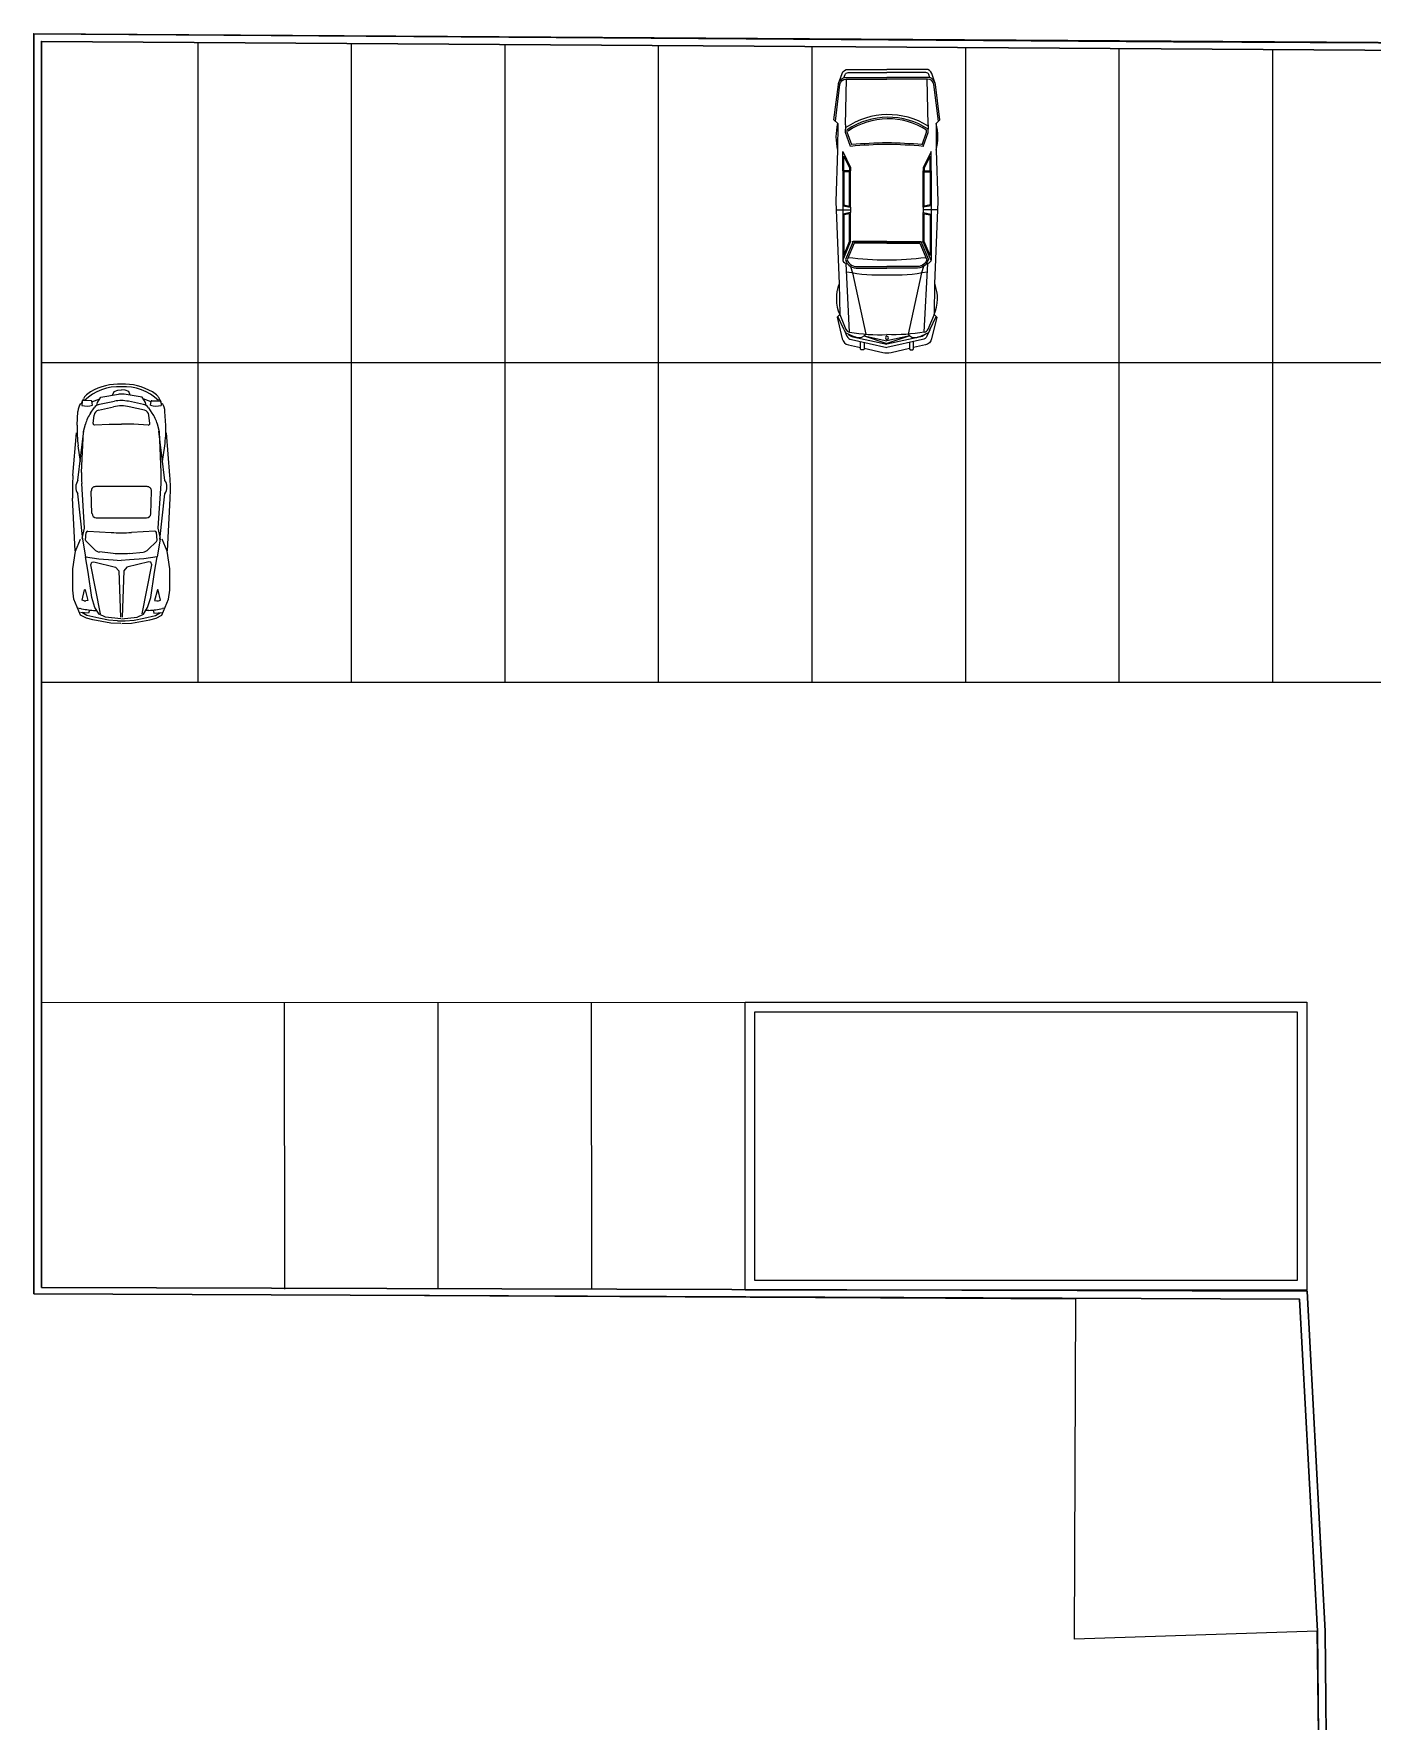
# Model space of a CAD drawing. Header units: millimetres. Extents: x 2056 to 4470, y 1400 to 3101.
# Drawn here: x 2276.82 to 2297.75, y 1524.71 to 1551.09 of the extents above; entities that cross this region are included whole.
import ezdxf

# ---------------------------------------------------------------- set-up
doc = ezdxf.new("R2010")
doc.units = ezdxf.units.MM
doc.linetypes.add('HIDDEN', pattern=[9.525, 6.35, -3.175])
for name, color, linetype in [('A-252', 252, 'Continuous'), ('A-253', 253, 'Continuous'), ('A-PLAN-2', 4, 'Continuous'), ('A-PLAN-3', 3, 'Continuous')]:
    doc.layers.add(name, color=color, linetype=linetype)
doc.layers.add('A-PL6', color=8, linetype='Continuous', lineweight=15)
doc.layers.add('A-WALL', color=16, linetype='Continuous', lineweight=30)

# ---------------------------------------------------------------- blocks, each defined once
blk = doc.blocks.new('lote')
at = {"layer": 'A-252'}
blk.add_lwpolyline([(24.689, 13.069), (16.727, 12.496), (9.254, 12.098), (2.53, 11.676), (2.35, 14.285), (2.035, 17.986), (1.901, 19.589), (1.901, 20.637), (1.851, 25.055), (-1.943, 24.936), (-1.92, 30.252), (-18.208, 30.35), (-18.191, 50.048), (-0.375, 49.905), (7.108, 49.863), (10.408, 50.016), (15.054, 49.898), (25.409, 49.965)], dxfattribs=at)
blk = doc.blocks.new('KXCARRO1', base_point=(6.356, 3.299))
for p, q in [((2.797, 4.127), (2.856, 4.069)), ((4.142, 3.99), (4.269, 3.99)), ((4.206, 4.09), (4.206, 3.866)), ((5.842, 4.037), (5.883, 4.078)), ((6.08, 3.969), (5.871, 4.066)), ((2.877, 3.945), (2.159, 3.929)), ((2.877, 3.945), (2.945, 3.945)), ((2.995, 3.945), (2.945, 3.945)), ((2.991, 3.92), (2.959, 3.92)), ((3.185, 3.849), (2.991, 3.92)), ((3.211, 3.866), (2.995, 3.945)), ((4.164, 3.866), (4.247, 3.866)), ((6.114, 3.883), (5.041, 3.937)), ((5.089, 3.868), (5.187, 3.837)), ((5.187, 3.837), (6.148, 3.63)), ((6.2, 3.718), (6.213, 3.721)), ((6.394, 3.712), (6.394, 3.712)), ((6.175, 3.657), (6.254, 3.299)), ((6.175, 3.657), (6.291, 3.299)), ((6.175, 2.941), (6.291, 3.299)), ((6.175, 2.941), (6.254, 3.299)), ((5.187, 2.76), (6.148, 2.967)), ((2.877, 2.653), (2.159, 2.669)), ((2.877, 2.653), (2.945, 2.653)), ((2.995, 2.653), (2.945, 2.653)), ((2.991, 2.678), (2.953, 2.678)), ((3.185, 2.749), (2.991, 2.678)), ((3.211, 2.732), (2.995, 2.653)), ((4.164, 2.732), (4.247, 2.732)), ((4.206, 2.508), (4.206, 2.732)), ((6.114, 2.715), (5.041, 2.661)), ((5.089, 2.73), (5.187, 2.76)), ((6.2, 2.879), (6.213, 2.877)), ((6.394, 2.886), (6.394, 2.886)), ((2.797, 2.47), (2.856, 2.529)), ((4.142, 2.608), (4.269, 2.608)), ((5.842, 2.561), (5.883, 2.52)), ((6.08, 2.628), (5.871, 2.532))]:
    blk.add_line(p, q)
for points in [[(2.227, 4.055), (2.073, 4.001, 0.317335), (2.007, 3.907), (2.007, 3.299)], [(2.139, 3.971), (2.09, 3.954, 0.317335), (2.057, 3.907), (2.057, 3.299)], [(2.797, 4.127), (2.243, 4.058, 0.378242), (2.134, 3.935), (2.134, 3.299)], [(2.819, 4.105), (2.246, 4.034, 0.378242), (2.159, 3.935), (2.159, 3.299)], [(5.842, 4.037), (6.075, 3.94, -0.063595)], [(5.883, 4.078), (6.221, 3.996, -0.287482), (6.314, 3.902), (6.356, 3.712)], [(6.08, 3.969), (6.178, 3.924, -0.234393), (6.233, 3.855), (6.356, 3.299)], [(4.699, 3.299), (4.699, 3.828), (4.981, 3.947, -0.392296), (5.113, 3.744), (5.113, 3.299)], [(4.724, 3.299), (4.724, 3.812), (4.983, 3.921, -0.381089), (5.088, 3.746), (5.088, 3.299)], [(6.114, 3.883, -0.059033), (6.153, 3.299)], [(6.145, 3.903), (6.172, 3.867, -0.104238), (6.189, 3.83), (6.305, 3.299)], [(6.278, 3.654), (6.377, 3.654, 0.414214), (6.394, 3.67), (6.394, 3.695, 0.414214), (6.377, 3.712), (6.265, 3.712)], [(6.368, 2.944), (6.432, 3.235, 0.108465), (6.432, 3.363), (6.368, 3.654)], [(2.227, 2.543), (2.073, 2.597, -0.317335), (2.007, 2.691), (2.007, 3.299)], [(2.139, 2.626), (2.09, 2.644, -0.317335), (2.057, 2.691), (2.057, 3.299)], [(2.797, 2.47), (2.243, 2.54, -0.378242), (2.134, 2.663), (2.134, 3.299)], [(2.819, 2.493), (2.246, 2.564, -0.378242), (2.159, 2.663), (2.159, 3.299)], [(4.699, 3.299), (4.699, 2.77), (4.981, 2.651, 0.392296), (5.113, 2.854), (5.113, 3.299)], [(4.724, 3.299), (4.724, 2.786), (4.983, 2.677, 0.381089), (5.088, 2.852), (5.088, 3.299)], [(6.08, 2.628), (6.178, 2.674, 0.234393), (6.233, 2.743), (6.356, 3.299)], [(6.114, 2.715, 0.059033), (6.153, 3.299)], [(6.145, 2.694), (6.172, 2.731, 0.104238), (6.189, 2.768), (6.305, 3.299)], [(6.278, 2.944), (6.377, 2.944, -0.414214), (6.394, 2.927), (6.394, 2.903, -0.414214), (6.377, 2.886), (6.265, 2.886)], [(5.842, 2.561), (6.075, 2.658, 0.063595)], [(5.883, 2.52), (6.221, 2.601, 0.287482), (6.314, 2.696), (6.356, 2.886)]]:
    blk.add_lwpolyline(points, format="xyb")
for points in [[(2.856, 4.069), (3.27, 4.07), (4.072, 4.095), (5.359, 4.045), (5.842, 4.037)], [(3.593, 3.99), (3.294, 3.99), (3.543, 3.866), (3.593, 3.866)], [(3.593, 3.973), (3.364, 3.973), (3.547, 3.882), (3.593, 3.882)], [(4.705, 3.299), (4.705, 3.85)], [(4.705, 3.299), (4.705, 2.748)], [(3.593, 2.608), (3.294, 2.608), (3.543, 2.732), (3.593, 2.732)], [(3.593, 2.624), (3.364, 2.624), (3.547, 2.715), (3.593, 2.715)], [(2.856, 2.529), (3.27, 2.528), (4.072, 2.502), (5.359, 2.553), (5.842, 2.561)]]:
    blk.add_lwpolyline(points)
for points in [[(4.164, 3.866), (3.593, 3.866), (3.593, 3.99), (4.142, 3.99)], [(4.144, 3.882), (3.61, 3.882), (3.61, 3.973), (4.128, 3.973)], [(4.703, 3.866), (4.247, 3.866), (4.269, 3.99), (4.998, 3.99)], [(4.699, 3.882), (4.267, 3.882), (4.283, 3.973), (4.916, 3.973)], [(4.164, 2.732), (3.593, 2.732), (3.593, 2.608), (4.142, 2.608)], [(4.144, 2.715), (3.61, 2.715), (3.61, 2.624), (4.128, 2.624)], [(4.703, 2.732), (4.247, 2.732), (4.269, 2.608), (4.998, 2.608)], [(4.699, 2.715), (4.267, 2.715), (4.283, 2.624), (4.916, 2.624)]]:
    blk.add_lwpolyline(points, close=True)
for centre, radius, start, end in [((3.064, 3.253), 0.842, 75.8718, 104.363), ((4.95, 3.908), 0.0953, 5.0244, 59.3736), ((5.59, 3.473), 0.617, 65.9486, 111.9742), ((3.896, 3.317), 1.181, 147.8946, 214.1387), ((3.896, 3.317), 1.14, 146.5783, 214.1387), ((3.896, 3.317), 1.115, 147.2631, 214.1387), ((11.617, 3.118), 8.464, 175.0424, 178.7684), ((11.617, 3.118), 8.439, 174.9133, 178.7684), ((-0.187, 3.268), 5.173, 0.339, 7.0756), ((2.735, 3.429), 2.486, 357.0002, 11.5554), ((6.046, 3.878), 0.0681, 3.9426, 69.9626), ((5.506, 3.587), 0.714, 14.4129, 30.7056), ((6.075, 3.733), 0.126, 305.2578, 14.4129), ((11.617, 3.48), 8.464, 181.2316, 184.9576), ((11.617, 3.48), 8.439, 181.2316, 185.0867), ((-0.187, 3.33), 5.173, 352.9244, 359.661), ((2.735, 3.169), 2.486, 348.4446, 2.9998), ((6.204, 3.299), 0.0245, 0, 180), ((6.204, 3.299), 0.0245, 180, 0), ((6.075, 2.865), 0.126, 345.5871, 54.7422), ((4.95, 2.69), 0.0953, 300.6264, 354.9756), ((6.046, 2.72), 0.0681, 290.0374, 356.0574), ((5.506, 3.011), 0.714, 329.2944, 345.5871), ((3.064, 3.344), 0.842, 255.637, 284.1282), ((5.59, 3.125), 0.617, 248.0258, 294.0514)]:
    blk.add_arc(centre, radius, start, end)
blk = doc.blocks.new('MERCEDES3')
blk.add_blockref('KXCARRO1', (2.25, -0.017))
blk = doc.blocks.new('VOSWAGEN')
for p, q in [((0.089, 0.354), (0.131, 0.538)), ((0.131, 0.538), (0.177, 0.616)), ((0.167, 0.511), (0.177, 0.64)), ((0.25, 0.674), (0.243, 0.647)), ((0.368, 0.522), (0.36, 0.556)), ((0.362, 0.581), (0.373, 0.612)), ((0.531, 0.565), (0.368, 0.522)), ((0.373, 0.612), (0.53, 0.578)), ((1.324, 0.606), (1.051, 0.56)), ((1.144, 0.722), (1.963, 0.763)), ((1.162, 0.422), (1.291, 0.552)), ((1.309, 0.558), (1.431, 0.549)), ((1.318, 0.603), (2.035, 0.679)), ((1.335, 0.614), (1.498, 0.576)), ((1.498, 0.576), (2.195, 0.619)), ((2.245, 0.678), (3.016, 0.585)), ((2.319, 0.757), (2.989, 0.701)), ((2.367, 0.621), (3.006, 0.592)), ((2.54, 0.64), (2.784, 0.676)), ((3.006, 0.592), (3.125, 0.56)), ((3.106, 0.69), (3.322, 0.678)), ((3.479, 0.615), (3.416, 0.619)), ((3.442, 0.625), (3.471, 0.613)), ((3.489, 0.472), (3.49, 0.604)), ((3.493, 0.603), (3.52, 0.592)), ((0.058, 0.202), (0.089, 0.354)), ((0.217, 0.499), (0.167, 0.511)), ((0.211, 0.433), (0.208, 0.389)), ((1.103, 0.129), (1.124, 0.34)), ((1.452, 0.525), (1.43, 0.157)), ((1.658, 0.392), (1.658, -0.392)), ((1.724, 0.459), (2.077, 0.47)), ((2.146, -0.403), (2.147, 0.402)), ((3.11, 0.417), (3.122, 0.19)), ((3.135, 0.441), (3.263, 0.426)), ((3.297, 0.48), (3.378, 0.424)), ((3.34, 0.357), (3.395, 0.121)), ((3.417, 0.382), (3.46, 0.374)), ((3.419, 0.45), (3.48, 0.461)), ((3.433, 0.34), (3.481, 0.108)), ((3.46, 0.374), (3.544, 0.323)), ((3.471, 0.46), (3.521, 0.337)), ((3.544, 0.323), (3.59, 0.042)), ((0.05, 0.061), (0.058, 0.202)), ((3.122, 0.19), (3.121, 0)), ((3.576, 0.136), (3.634, 0.112)), ((3.634, 0.112), (3.656, 0.056)), ((3.656, 0.056), (3.659, -0.002)), ((0.05, -0.058), (0.058, -0.199)), ((0.058, -0.199), (0.089, -0.351)), ((1.103, -0.128), (1.123, -0.339)), ((1.451, -0.525), (1.43, -0.157)), ((3.109, -0.42), (3.121, -0.193)), ((3.121, -0.193), (3.121, -0.003)), ((3.339, -0.36), (3.394, -0.124)), ((3.432, -0.344), (3.48, -0.112)), ((3.544, -0.326), (3.59, -0.046)), ((3.575, -0.14), (3.634, -0.116)), ((3.634, -0.116), (3.655, -0.06)), ((3.655, -0.06), (3.659, -0.002)), ((0.089, -0.351), (0.13, -0.535)), ((0.216, -0.497), (0.166, -0.508)), ((0.166, -0.508), (0.176, -0.637)), ((0.21, -0.431), (0.207, -0.387)), ((0.367, -0.52), (0.359, -0.554)), ((0.53, -0.563), (0.367, -0.52)), ((1.162, -0.421), (1.29, -0.551)), ((1.723, -0.459), (2.076, -0.47)), ((3.134, -0.444), (3.262, -0.429)), ((3.296, -0.484), (3.377, -0.427)), ((3.416, -0.386), (3.459, -0.378)), ((3.418, -0.454), (3.479, -0.464)), ((3.459, -0.378), (3.544, -0.326)), ((3.471, -0.464), (3.52, -0.34)), ((3.488, -0.475), (3.488, -0.607)), ((0.13, -0.535), (0.176, -0.613)), ((0.248, -0.672), (0.242, -0.645)), ((0.361, -0.579), (0.372, -0.61)), ((0.372, -0.61), (0.529, -0.576)), ((1.323, -0.606), (1.05, -0.559)), ((1.143, -0.721), (1.961, -0.763)), ((1.308, -0.558), (1.43, -0.549)), ((1.317, -0.602), (2.033, -0.68)), ((1.334, -0.613), (1.497, -0.576)), ((1.497, -0.576), (2.193, -0.62)), ((2.244, -0.679), (3.015, -0.587)), ((2.318, -0.758), (2.987, -0.704)), ((2.365, -0.622), (3.005, -0.595)), ((2.538, -0.642), (2.783, -0.678)), ((3.005, -0.595), (3.124, -0.563)), ((3.104, -0.693), (3.321, -0.682)), ((3.478, -0.618), (3.414, -0.623)), ((3.441, -0.629), (3.47, -0.617)), ((3.492, -0.607), (3.519, -0.596))]:
    blk.add_line(p, q)
for points in [[(0.007, 0.01), (0.012, 0.163), (0.064, 0.448), (0.09, 0.546), (0.136, 0.636), (0.388, 0.741), (0.528, 0.76), (0.862, 0.76), (1.139, 0.716), (1.325, 0.638)], [(0.081, 0.007), (0.106, 0.248), (0.153, 0.346), (0.256, 0.412), (0.413, 0.463), (0.808, 0.519), (1.051, 0.56), (1.017, 0.35), (1, 0.13), (0.992, 0.001)], [(0.157, 0.328), (0.922, 0.477), (0.964, 0.461), (0.972, 0.43), (0.888, 0.09), (0.827, 0.04), (0.103, 0.015)], [(0.081, -0.004), (0.105, -0.246), (0.153, -0.344), (0.255, -0.41), (0.412, -0.461), (0.807, -0.517), (1.05, -0.559), (1.017, -0.349), (1, -0.129), (0.992, 0.001)], [(0.007, -0.008), (0.011, -0.16), (0.063, -0.445), (0.089, -0.543), (0.135, -0.633), (0.387, -0.739), (0.526, -0.758), (0.86, -0.758), (1.138, -0.715), (1.323, -0.637)], [(0.156, -0.326), (0.921, -0.476), (0.964, -0.46), (0.971, -0.429), (0.888, -0.088), (0.827, -0.038), (0.103, -0.012)]]:
    blk.add_lwpolyline(points)
for centre, radius, start, end in [((1.561, 0.338), 1.353, 166.8036, 175.9681), ((0.404, 0.566), 0.0451, 159.8658, 192.4254), ((0.529, 0.572), 0.00677, 284.847, 77.9995), ((1.307, 0.536), 0.0226, 85.6021, 135.1917), ((1.429, 0.527), 0.0226, 356.6126, 85.6021), ((2.097, -1.941), 2.707, 85.2823, 92.8322), ((2.139, 0.529), 0.183, 54.5362, 124.664), ((2.294, -1.002), 1.624, 87.4362, 93.5107), ((3.017, -0.932), 1.624, 86.8868, 98.2546), ((2.986, 0.037), 0.541, 54.9571, 75.1421), ((3.309, 0.426), 0.253, 57.217, 87.0694), ((3.729, 0.541), 0.323, 165.9831, 196.2405), ((3.478, 0.604), 0.0113, 359.887, 86.2175), ((2.955, 0.049), 0.753, 356.1321, 44.4065), ((3.467, 0.468), 0.135, 46.2707, 67.0884), ((3.293, 0.286), 0.387, 30.3447, 46.2707), ((1.258, 0.327), 0.135, 135.1917, 174.5084), ((1.726, 0.391), 0.0677, 91.7071, 179.8859), ((2.079, 0.402), 0.0677, 359.8115, 91.7071), ((3.132, 0.419), 0.0226, 83.263, 183.0021), ((3.252, 0.336), 0.0902, 13.0097, 83.263), ((3.3, 0.313), 0.135, 11.6564, 54.9571), ((3.478, 0.472), 0.0113, 279.4947, 359.887), ((2.852, 0.027), 0.898, 357.9565, 30.3447), ((1.131, 0), 1.083, 176.7812, 183.1058), ((2.451, -0.001), 1.353, 174.5084, 185.3786), ((4.132, -0.002), 2.707, 176.6126, 183.2744), ((2.867, -0.001), 0.541, 346.8774, 13.0097), ((2.95, -0.001), 0.541, 348.2306, 11.6564), ((3.323, -0.002), 0.271, 350.6117, 9.2754), ((2.852, -0.03), 0.898, 329.5423, 1.9306), ((2.955, -0.051), 0.753, 315.4805, 3.7549), ((1.56, -0.338), 1.353, 183.9189, 193.0834), ((1.258, -0.326), 0.135, 185.3786, 224.6954), ((1.428, -0.526), 0.0226, 274.2849, 3.2744), ((1.725, -0.392), 0.0677, 180.0011, 268.1799), ((2.079, -0.403), 0.0677, 268.1799, 0.0755), ((3.132, -0.422), 0.0226, 176.885, 276.624), ((2.986, -0.04), 0.541, 284.7449, 304.93), ((3.252, -0.34), 0.0902, 276.624, 346.8774), ((3.3, -0.316), 0.135, 304.93, 348.2306), ((3.728, -0.545), 0.323, 163.6465, 193.9039), ((3.477, -0.475), 0.0113, 0, 80.3923), ((3.293, -0.289), 0.387, 313.6164, 329.5423), ((0.403, -0.563), 0.0451, 167.4616, 200.0213), ((0.528, -0.57), 0.00677, 281.8875, 75.04), ((1.306, -0.535), 0.0226, 224.6954, 274.2849), ((2.1, 1.94), 2.707, 267.0548, 274.6048), ((2.138, -0.53), 0.183, 235.2231, 305.3508), ((2.296, 1), 1.624, 266.3763, 272.4509), ((3.019, 0.929), 1.624, 261.6324, 273.0002), ((3.309, -0.429), 0.253, 272.8176, 302.6701), ((3.477, -0.607), 0.0113, 273.6696, 0), ((3.466, -0.471), 0.135, 292.7986, 313.6164)]:
    blk.add_arc(centre, radius, start, end)

msp = doc.modelspace()

# ---------------------------------------------------------------- linework, layer by layer
at = {"layer": 'A-PL6'}
for points, elevation in [([(2279.387, 1550.958), (2279.387, 1540.957)], 0), ([(2281.787, 1550.942), (2281.787, 1540.957)], 0), ([(2284.187, 1550.926), (2284.187, 1540.957)], 0), ([(2286.587, 1550.91), (2286.587, 1540.957)], 0), ([(2288.987, 1550.895), (2288.987, 1540.957)], 0), ([(2291.387, 1550.879), (2291.387, 1540.957)], 0), ([(2293.787, 1550.863), (2293.787, 1540.957)], 0), ([(2296.187, 1550.847), (2296.187, 1540.957)], 0), ([(2276.945, 1545.957), (2298.587, 1545.957)], -0.229), ([(2276.945, 1540.957), (2298.587, 1540.957)], -0.229), ([(2276.945, 1535.95), (2287.945, 1535.953)], -0.458), ([(2280.747, 1531.469), (2280.745, 1535.953)], -0.229), ([(2283.147, 1531.477), (2283.145, 1535.953)], -0.229), ([(2285.547, 1531.478), (2285.545, 1535.954)], -0.229), ([(2287.947, 1531.469), (2287.945, 1535.953)], -0.229)]:
    msp.add_lwpolyline(points, dxfattribs=dict(at, elevation=elevation))
at = {"layer": 'A-PLAN-3', "elevation": -0.229}
for points in [[(2287.945, 1535.953), (2296.725, 1535.955), (2296.725, 1531.453), (2287.945, 1531.451)], [(2288.095, 1535.803), (2296.575, 1535.805), (2296.575, 1531.603), (2288.095, 1531.601)]]:
    msp.add_lwpolyline(points, close=True, dxfattribs=at)
at = {"layer": 'A-WALL', "elevation": -0.229}
for points in [[(2300.26, 1550.941), (2276.825, 1551.094), (2276.827, 1531.396), (2296.609, 1531.313), (2296.889, 1526.119), (2296.942, 1520.674), (2297.362, 1515.758)], [(2300.019, 1550.822), (2276.945, 1550.974), (2276.945, 1531.493)], [(2276.945, 1531.493), (2296.728, 1531.436), (2297.009, 1526.12), (2297.062, 1520.679), (2297.481, 1515.768)]]:
    msp.add_lwpolyline(points, dxfattribs=at)

# ---------------------------------------------------------------- block references
at = {"layer": 'A-253', "rotation": 0.05004741709467889}
msp.add_blockref('lote', (2295.059, 1501.062), dxfattribs=at)
at = {"layer": 'A-PLAN-2', "linetype": 'HIDDEN', "ltscale": 0.01}
for name, p, rotation in [('MERCEDES3', (2290.178, 1548.439), 270), ('VOSWAGEN', (2278.194, 1541.868), 90)]:
    msp.add_blockref(name, p, dxfattribs=dict(at, rotation=rotation))

doc.saveas('drawing.dxf')
